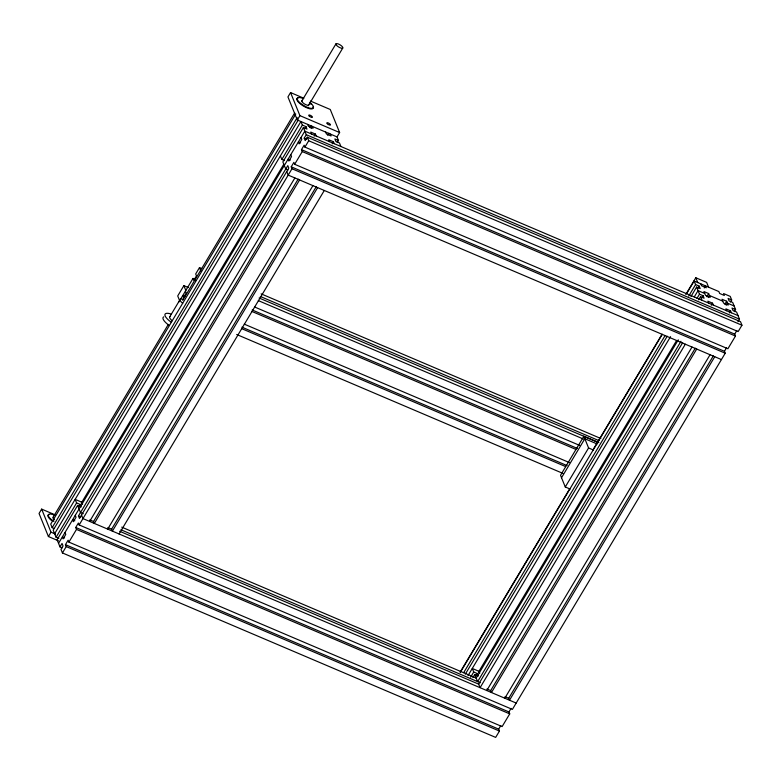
<?xml version="1.0" encoding="UTF-8"?>
<svg xmlns="http://www.w3.org/2000/svg" width="781" height="781" viewBox="0 0 781 781"><rect width="100%" height="100%" fill="white"/><g stroke="black" fill="none" stroke-linecap="round" stroke-linejoin="round"><path stroke-width="1.17" d="M54.895 514.757L41.657 509.114L39.05 513.478L48.412 536.537L58.341 540.764M303.789 98.211L290.552 92.568L287.945 96.932L297.307 120.001L337.021 136.909L338.466 140.463L337.226 142.542M188.358 287.554L183.877 285.641L177.717 295.95L179.669 300.753M169.848 316.666L180.274 299.221M178.947 301.954L193.014 278.426L195.25 279.383M201.713 268.557L199.477 267.61L195.68 273.955L196.461 275.878L193.795 280.35L193.014 278.426M53.157 517.149L168.315 324.437M182.705 300.343L294.73 112.864M301.612 101.345L336.025 43.746M295.765 114.016L50.726 524.11L52.171 527.663L53.977 528.434M52.171 527.663L297.21 117.57M48.412 536.537L51.019 532.183L41.657 509.114M297.307 120.001L299.914 115.637L290.552 92.568M298.225 120.069L53.186 530.162L56.076 537.269L58.78 538.421M308.31 105.708L342.732 48.11A4.022 1.298 30.9 0 0 338.632 44.097A4.022 1.298 30.9 0 0 336.777 45.571A4.022 1.298 30.9 0 0 342.732 48.11M54.631 533.716L300.919 121.533L302.364 125.087L305.976 126.629L306.992 129.129L303.379 127.586L282.859 161.94L285.739 169.047L287.984 170.004M56.076 537.269L76.597 502.925L75.152 499.371L81.839 502.212L82.61 504.135M284.548 160.593L281.843 159.441L302.364 125.087M81.224 506.957L77.612 505.424L57.091 539.769L59.981 546.885L62.226 547.842M78.969 506.547L80.209 504.458L76.597 502.925M304.727 128.709L305.976 126.629M81.312 503.081L283.845 164.137M58.536 543.322L304.824 131.149L738.045 315.612M309.637 127.596L310.887 125.497M59.981 546.885L62.031 543.449L63.046 545.948L60.996 549.385L62.431 552.938L495.662 737.401L499.459 731.055L498.678 729.132L65.448 544.66L68.123 540.198L68.904 542.112L502.124 726.584L509.72 713.873L508.939 711.95L75.718 527.487L78.383 523.016L79.164 524.939L512.385 709.412L725.227 353.217L724.446 351.294L291.215 166.822L293.881 162.36L294.662 164.283L727.892 348.756L735.487 336.045L734.706 334.122L301.476 149.649L304.151 145.188L304.922 147.111L738.152 331.574L741.95 325.228L740.505 321.665L307.284 137.202L305.225 140.629L304.209 138.139L306.269 134.703L303.379 127.586M78.451 515.968L287.798 165.611L288.804 168.11L79.467 518.467L78.451 515.968L80.697 516.924M311.043 128.474L312.293 126.376L313.074 128.299L308.378 126.297L307.597 124.374M62.431 552.938L66.229 546.583L65.448 544.66M68.904 542.112L76.499 529.411L75.718 527.487M79.164 524.939L291.996 168.745L291.215 166.822M294.662 164.283L302.257 151.573L301.476 149.649M304.922 147.111L308.72 140.756L307.284 137.202M314.167 136.148L315.417 134.068L310.721 132.067L311.502 133.99M89.639 521.435L294.876 177.951M299.572 179.942L94.335 523.426L93.554 521.503L298.166 179.074M327.688 135.279L328.938 133.19M332.218 143.831L333.467 141.751L328.772 139.75L329.553 141.673M337.021 136.909L339.628 132.545L330.265 109.486L310.408 101.032M107.69 529.118L312.927 185.634M317.623 187.635L112.386 531.119L111.605 529.196L316.217 186.757M119.063 533.96L324.3 190.476M598.353 442.466L583.846 436.286L560.533 475.307L565.268 486.973L570.169 489.062M561.519 477.747L584.832 438.727L597.114 443.959M565.268 486.973L588.581 447.952L583.846 436.286M460.136 672.148L569.534 489.072M593.911 448.274L662.044 334.248M685.796 294.496L695.803 277.753L706.629 282.371L708.582 287.174M460.36 672.285L662.259 334.375M686.636 293.578L694.143 281.023L718.871 291.557L719.652 293.471L724.348 295.472L723.567 293.549L730.245 296.399L731.69 299.953L730.44 302.042M463.67 672.695L664.953 335.84M688.705 296.087L695.588 284.577L694.143 281.023M465.31 674.149L667.218 336.25M690.97 296.487L696.603 287.076L700.206 288.609L699.2 286.119L695.588 284.577M697.941 288.209L699.2 286.119M468.004 675.614L670.537 336.66M694.289 296.907L698.048 290.63L704.726 293.48M470.611 677.225L473.725 672.021L472.28 668.468L478.958 671.309L479.739 673.232M697.003 298.352L699.483 294.183L696.603 287.076M704.267 287.955L705.516 285.866L706.297 287.789L701.602 285.787L700.821 283.864M472.876 677.644L474.741 674.52L478.353 676.053L477.337 673.554L473.725 672.021M698.634 299.806L700.498 296.682L704.111 298.225L703.095 295.726L699.483 294.183M476.088 675.643L477.337 673.554M701.855 297.805L703.095 295.726M478.441 672.177L676.59 340.555M476.185 678.074L678.289 339.823M706.756 296.692L708.631 293.549L703.945 291.557L705.507 295.394L710.193 297.395L708.631 293.549M680.993 341.287L477.63 681.628L474.741 674.52M708.162 297.571L709.412 295.472L722.776 301.163M682.633 342.742L478.636 684.127L480.081 687.68L685.327 344.196M711.296 305.244L712.536 303.165L707.84 301.163L708.621 303.087M486.758 690.531L692.005 347.047M696.701 349.039L491.454 692.522L490.673 690.609L695.285 348.17M724.807 304.375L726.691 301.241L721.995 299.24L723.557 303.087L728.243 305.078L726.691 301.241M726.213 305.254L727.462 303.165L734.15 306.006M729.347 312.927L730.586 310.848L725.891 308.846L726.672 310.77M734.345 311.639L735.585 309.559L732.705 302.452L729.093 300.91L728.077 298.41L731.69 299.953M504.809 698.214L710.056 354.73M714.752 356.732L509.505 700.215L508.724 698.292L713.336 355.853M737.957 321.743L739.49 319.165L736.6 312.058L732.998 310.526L731.982 308.026L735.585 309.559M498.678 729.132L500.816 725.559M508.939 711.95L511.077 708.387M724.446 351.294L726.574 347.721M734.706 334.122L736.834 330.548M299.914 115.637L339.628 132.545M338.466 140.463L334.854 138.93L335.869 141.42L339.481 142.962L340.926 146.516M306.269 134.703L739.49 319.165M304.209 138.139L306.455 139.086M308.72 140.756L741.95 325.228M300.597 142.923L298.352 141.966L299.133 143.889L301.808 139.418L301.027 137.495M302.257 151.573L735.487 336.045M290.337 160.095L288.091 159.139L288.872 161.062L291.547 156.59L290.766 154.677M291.996 168.745L725.227 353.217M721.429 359.572L288.199 175.1L286.754 171.547M261.137 293.861L600.853 438.512M260.337 296.468L598.939 440.64M259.116 298.01L598.832 442.661M258.316 300.607L583.456 439.049M588.581 447.952L593.482 450.041M254.518 306.962L579.658 445.404M252.195 309.979L577.335 448.431M251.853 311.424L575.87 449.397M184.99 296.555L182.744 295.599L183.525 297.522L186.2 293.06L185.419 291.137M244.258 324.135L569.398 462.586M241.925 327.161L567.065 465.603M241.593 328.606L565.61 466.569M236.672 334.483L562.935 473.403M121.709 527.136L476.371 678.152M83.206 513.683L80.502 512.531L77.612 505.424M120.909 529.743L480.335 682.779M119.678 531.285L478.831 684.205M89.795 519.912L93.554 521.503M107.846 527.595L111.605 529.196M486.924 689.008L490.673 690.609M504.975 696.691L508.724 698.292M516.182 703.056L82.962 518.584L81.517 515.03M74.839 520.751L72.594 519.795L73.375 521.718L76.04 517.256L75.259 515.333M76.499 529.411L509.72 713.873M51.019 532.183L55.431 534.058M64.579 537.924L62.334 536.977L63.115 538.89L65.78 534.429L64.999 532.505M66.229 546.583L499.459 731.055M730.586 310.848L731.367 312.771M712.536 303.165L713.317 305.088M695.803 277.753L697.755 282.556M700.498 296.682L701.943 300.246M330.343 134.068L331.124 135.982L326.429 133.99L325.648 132.067M333.467 141.751L334.248 143.675M315.417 134.068L316.198 135.992M280.399 155.888L281.843 159.441M199.477 267.61L200.922 271.163M183.877 285.641L185.829 290.444M80.209 504.458L80.882 506.127M313.005 106.899A9.392 3.017 30.9 0 1 303.516 106.128A9.392 3.017 30.9 0 1 298.088 98.055M309.432 102.887A9.392 3.017 30.9 0 1 311.063 104.312M309.754 102.34A9.392 3.017 30.9 0 1 310.828 108.354A9.392 3.017 30.9 0 1 298.01 100.749A9.392 3.017 30.9 0 1 303.575 98.67M308.749 104.41A4.022 1.298 30.9 0 1 304.678 104.068A4.022 1.298 30.9 0 1 302.354 100.612M53.909 521.474A9.392 3.017 30.9 0 1 48.217 515.079A9.392 3.017 30.9 0 1 54.68 515.216M54.514 519.746A4.022 1.298 30.9 0 1 53.459 517.159M169.331 325.531A12.076 3.885 30.9 0 1 163.756 316.832M171.293 322.25A12.076 3.885 30.9 0 1 164.879 314.811A12.076 3.885 30.9 0 1 171.488 314.157M172.25 320.737A6.707 2.158 30.9 0 1 170.502 316.422M182.676 303.292A6.707 2.158 30.9 0 1 183.174 299.279M51.644 520.634A9.392 3.017 30.9 0 1 49.193 514.591M195.445 281.023A2.109 0.781 -66.9 0 1 195.65 280.516M327.288 123.71A2.109 0.683 30.9 0 0 330.412 125.048A2.109 0.683 30.9 0 0 328.264 122.939A2.109 0.683 30.9 0 0 327.288 123.71M309.237 116.027A2.109 0.683 30.9 0 0 312.361 117.355A2.109 0.683 30.9 0 0 310.213 115.246A2.109 0.683 30.9 0 0 309.237 116.027"/></g></svg>
